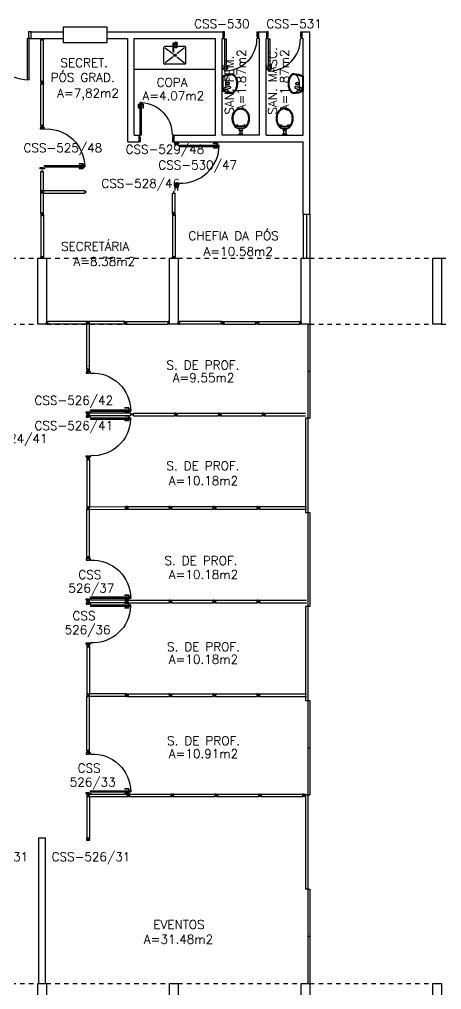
# Model space of a CAD drawing. Extents: x 0 to 244, y -71 to 76.
# Drawn here: x 56.55 to 66.17, y -26.38 to -4.3 of the extents above; entities that cross this region are included whole.
import ezdxf
from ezdxf.enums import TextEntityAlignment as Align

# ---------------------------------------------------------------- set-up
doc = ezdxf.new("R2010")
doc.units = 0
doc.header["$LTSCALE"] = 0.01
doc.header["$MEASUREMENT"] = 0
doc.linetypes.add('HIDDEN2', pattern=[0.1875, 0.125, -0.0625])
doc.layers.get('0').update_dxf_attribs({"linetype": 'CONTINUOUS'})
for name, color, linetype in [('ALV', 2, 'CONTINUOUS'), ('APSAN', 1, 'CONTINUOUS'), ('BANC', 2, 'CONTINUOUS'), ('DIV', 2, 'CONTINUOUS'), ('ESQ', 1, 'CONTINUOUS'), ('ESTR', 3, 'CONTINUOUS'), ('PROJ', 1, 'HIDDEN2'), ('TEXTO', 2, 'CONTINUOUS'), ('TEXTO-ENDEREÇO', 2, 'CONTINUOUS'), ('USO', 2, 'CONTINUOUS'), ('ÁREA', 2, 'CONTINUOUS')]:
    doc.layers.add(name, color=color, linetype=linetype)
doc.layers.get('0').freeze()
doc.styles.add('UNB-100', font='simplex.shx', dxfattribs={"height": 0.2})
doc.styles.add('UNB-100-1', font='simplex.shx', dxfattribs={"height": 0.2})

# ---------------------------------------------------------------- blocks, each defined once
blk = doc.blocks.new('PILAR-SSN')
for points in [[(0.197, -26.452), (0.197, -27.952), (-0.003, -27.952), (-0.003, -26.452)], [(0.197, -42.962), (0.197, -44.462), (-0.003, -44.462), (-0.003, -42.962)]]:
    blk.add_lwpolyline(points, close=True)
blk = doc.blocks.new('PDV2E-SSN')
at = {"layer": 'DIV'}
for p, q in [((0.034, 0.925), (0.034, 0.835)), ((0.034, 0.925), (0.074, 0.925)), ((0.044, 0.915), (0.044, 0.835)), ((0.044, 0.915), (0.074, 0.915)), ((0.076, 0.05), (0.076, 0.965)), ((0.106, 0.965), (0.076, 0.965)), ((0.106, 0.05), (0.106, 0.965)), ((0.148, 0.925), (0.108, 0.925)), ((0.138, 0.915), (0.108, 0.915)), ((0.138, 0.915), (0.138, 0.835)), ((0.148, 0.925), (0.148, 0.835)), ((0.044, 0.835), (0.034, 0.835)), ((0.138, 0.835), (0.148, 0.835)), ((0.031, 0.05), (0.031, -0.05)), ((0.051, 0.05), (0.031, 0.05)), ((0.051, 0.02), (0.051, 0.05)), ((0.051, 0.02), (0.061, 0.02)), ((0.061, -0.05), (0.061, 0.02)), ((0.076, 0.05), (0.106, 0.05)), ((0.95, 0.02), (0.94, 0.02)), ((0.94, -0.05), (0.94, 0.02)), ((0.95, 0.02), (0.95, 0.05)), ((0.95, 0.05), (0.97, 0.05)), ((0.97, 0.05), (0.97, 0.035)), ((0.97, 0.035), (0.97, -0.035)), ((0.031, -0.05), (0.061, -0.05)), ((0.97, -0.05), (0.94, -0.05)), ((0.97, -0.035), (0.97, -0.05))]:
    blk.add_line(p, q, dxfattribs=at)
at = {"layer": 'DIV', "color": 1}
blk.add_arc((0.076, 0.1), 0.865, 356.6786, 90, dxfattribs=at)
blk = doc.blocks.new('DIV-SSN')
for p, q in [((-0.005, 0), (0.005, 0)), ((0, 0.005), (0, -0.005)), ((-0.03, -0.03), (-0.03, -0.97)), ((0.03, -0.03), (-0.03, -0.03)), ((-0.03, -0.03), (-0.009, -0.03)), ((-0.009, -0.03), (-0.027, -0.03)), ((-0.006, -0.02), (0.006, -0.02)), ((-0.006, -0.02), (-0.006, -0.03)), ((-0.005, -0.022), (0.005, -0.022)), ((-0.005, -0.022), (-0.005, -0.029)), ((0.005, -0.029), (-0.005, -0.029)), ((0.005, -0.03), (-0.005, -0.03)), ((0.005, -0.022), (0.005, -0.029)), ((0.006, -0.02), (0.006, -0.03)), ((0.03, -0.03), (0.03, -0.97)), ((0.03, -0.97), (-0.03, -0.97)), ((0.007, -0.999), (-0.007, -0.999)), ((-0.006, -0.98), (-0.006, -0.97)), ((-0.006, -0.98), (0.006, -0.98)), ((0.005, -0.97), (-0.005, -0.97)), ((0, -0.991), (0, -1.006)), ((0.006, -0.98), (0.006, -0.97))]:
    blk.add_line(p, q)
blk = doc.blocks.new('MTT-SSN')
for p, q in [((-0.0051, 0), (0.0051, 0)), ((0, -0.0051), (0, 0.0051))]:
    blk.add_line(p, q)
blk.add_lwpolyline([(-0.008, 0.03), (-0.008, 0.02), (0.008, 0.02), (0.008, 0.03), (0.03, 0.03), (0.03, 0.006), (0.0205, 0.006), (0.0205, -0.006), (0.03, -0.006), (0.03, -0.03), (0.008, -0.03), (0.008, -0.02), (-0.008, -0.02), (-0.008, -0.03), (-0.03, -0.03), (-0.03, -0.006), (-0.0185, -0.006), (-0.0185, 0.006), (-0.03, 0.006), (-0.03, 0.03)], close=True)
blk = doc.blocks.new('PDV2D-SSN')
at = {"color": 2}
for p, q in [((-0.148, 0.925), (-0.108, 0.925)), ((-0.148, 0.925), (-0.148, 0.835)), ((-0.138, 0.915), (-0.108, 0.915)), ((-0.138, 0.915), (-0.138, 0.835)), ((-0.106, 0.05), (-0.106, 0.965)), ((-0.076, 0.05), (-0.076, 0.965)), ((-0.034, 0.925), (-0.074, 0.925)), ((-0.044, 0.915), (-0.074, 0.915)), ((-0.044, 0.915), (-0.044, 0.835)), ((-0.034, 0.925), (-0.034, 0.835)), ((-0.044, 0.835), (-0.034, 0.835)), ((-0.076, 0.05), (-0.106, 0.05))]:
    blk.add_line(p, q, dxfattribs=at)
for p, q in [((-0.106, 0.965), (-0.076, 0.965)), ((-0.138, 0.835), (-0.148, 0.835)), ((-0.95, 0.05), (-0.97, 0.05)), ((-0.97, 0.05), (-0.97, 0.035)), ((-0.97, 0.035), (-0.97, -0.035)), ((-0.95, 0.02), (-0.95, 0.05)), ((-0.95, 0.02), (-0.94, 0.02)), ((-0.94, -0.05), (-0.94, 0.02)), ((-0.051, 0.02), (-0.061, 0.02)), ((-0.061, -0.05), (-0.061, 0.02)), ((-0.051, 0.05), (-0.031, 0.05)), ((-0.051, 0.02), (-0.051, 0.05)), ((-0.031, 0.05), (-0.031, -0.05)), ((-0.97, -0.035), (-0.97, -0.05)), ((-0.97, -0.05), (-0.94, -0.05)), ((-0.031, -0.05), (-0.061, -0.05))]:
    blk.add_line(p, q)
at = {"color": 1}
blk.add_arc((-0.076, 0.1), 0.865, 91.988, 183.3214, dxfattribs=at)
blk = doc.blocks.new('DIVMT-SSN')
for p, q in [((-0.03, 0.008), (-0.03, 0.03)), ((-0.006, 0.03), (-0.03, 0.03)), ((-0.03, 0.008), (-0.02, 0.008)), ((-0.02, -0.008), (-0.02, 0.008)), ((-0.006, 0.02), (-0.006, 0.03)), ((0.006, 0.02), (-0.006, 0.02)), ((-0.005, 0), (0.005, 0)), ((0.005, 0), (-0.005, 0)), ((0, 0.005), (0, -0.005)), ((0, -0.005), (0, 0.005)), ((0.006, 0.03), (0.03, 0.03)), ((0.006, 0.02), (0.006, 0.03)), ((0.03, 0.008), (0.02, 0.008)), ((0.02, -0.008), (0.02, 0.008)), ((0.03, 0.008), (0.03, 0.03)), ((-0.03, -0.008), (-0.03, -0.03)), ((-0.03, -0.008), (-0.02, -0.008)), ((-0.03, -0.03), (-0.03, -0.97)), ((-0.03, -0.03), (-0.009, -0.03)), ((0.03, -0.03), (-0.03, -0.03)), ((-0.03, -0.03), (-0.006, -0.03)), ((-0.009, -0.03), (-0.027, -0.03)), ((-0.006, -0.02), (-0.006, -0.03)), ((-0.006, -0.02), (0.006, -0.02)), ((-0.006, -0.02), (-0.006, -0.03)), ((0.006, -0.02), (-0.006, -0.02)), ((0.005, -0.03), (-0.005, -0.03)), ((0.006, -0.02), (0.006, -0.03)), ((0.006, -0.02), (0.006, -0.03)), ((0.03, -0.03), (0.006, -0.03)), ((0.03, -0.008), (0.02, -0.008)), ((0.03, -0.008), (0.03, -0.03)), ((0.03, -0.03), (0.03, -0.97)), ((0.03, -0.97), (-0.03, -0.97)), ((-0.006, -0.98), (-0.006, -0.97)), ((-0.006, -0.98), (0.006, -0.98)), ((0.006, -1.001), (-0.006, -1.001)), ((0.005, -0.97), (-0.005, -0.97)), ((0, -0.994), (0, -1.007)), ((0, -1.02), (0, -1.021)), ((0.006, -0.98), (0.006, -0.97))]:
    blk.add_line(p, q)
blk = doc.blocks.new('LAVAT-P')
for p, q in [((-0.17, 0), (0.17, 0)), ((-0.157, -0.02), (0.157, -0.02)), ((0.063, -0.173), (0.094, -0.055)), ((0.069, -0.185), (0.09, -0.192)), ((0.102, -0.187), (0.151, -0.074))]:
    blk.add_line(p, q)
for points in [[(-0.225, -0.214, 0.136108), (-0.208, -0.262, 0.106861), (-0.155, -0.311, 0.073747), (-0.087, -0.339, 0.060305), (0, -0.349, 0.060305), (0.087, -0.339, 0.073747), (0.155, -0.311, 0.106861), (0.208, -0.262, 0.136108), (0.225, -0.214, 0.062982)], [(0.083, -0.096, 0.121735), (-0.082, -0.096, 0.073747), (-0.145, -0.122, 0.106861), (-0.192, -0.165, 0.153587), (-0.205, -0.208, 0.153587)], [(-0.205, -0.208, 0.153587), (-0.192, -0.251, 0.106861), (-0.145, -0.294, 0.073747), (-0.082, -0.32, 0.060305), (0, -0.329, 0.060305), (0.082, -0.32, 0.073747), (0.145, -0.294, 0.106861), (0.192, -0.251, 0.153587), (0.205, -0.208, 0.153587), (0.192, -0.165, 0.106861), (0.145, -0.122, 0.014792), (0.133, -0.115, 0.039243)]]:
    blk.add_lwpolyline(points, format="xyb")
for centre, radius in [((0, -0.135), 0.0347), ((0, -0.135), 0.0265), ((0.122, -0.065), 0.03)]:
    blk.add_circle(centre, radius)
for centre, radius, start, end in [((0.376, -0.254), 0.602, 155.0201, 176.1902), ((-0.376, -0.254), 0.602, 3.8098, 24.9799), ((0.376, -0.254), 0.582, 156.2686, 173.4578), ((0.073, -0.176), 0.01, 165.2139, 250.8603), ((0.122, -0.065), 0.0361, 302.4689, 199.2518), ((0.093, -0.183), 0.01, 250.8603, 336.5068), ((-0.376, -0.254), 0.582, 6.5422, 23.7314)]:
    blk.add_arc(centre, radius, start, end)
blk = doc.blocks.new('DIVINI-SSN')
for p, q in [((-0.02, 0), (-0.02, -0.008)), ((-0.02, 0), (0.02, 0)), ((0, 0.005), (0, -0.005)), ((0.02, 0), (0.02, -0.008)), ((-0.03, -0.008), (-0.02, -0.008)), ((-0.03, -0.008), (-0.03, -0.028)), ((-0.03, -0.028), (-0.008, -0.028)), ((-0.03, -0.03), (0.03, -0.03)), ((-0.03, -0.975), (-0.03, -0.03)), ((-0.009, -0.03), (-0.027, -0.03)), ((-0.008, -0.019), (0.008, -0.019)), ((-0.008, -0.019), (-0.008, -0.028)), ((-0.006, -0.021), (-0.006, -0.03)), ((0.006, -0.021), (-0.006, -0.021)), ((-0.006, -0.023), (-0.006, -0.027)), ((-0.004, -0.021), (0.004, -0.021)), ((0.006, -0.021), (0.006, -0.03)), ((0.006, -0.023), (0.006, -0.027)), ((0.008, -0.019), (0.008, -0.028)), ((0.03, -0.028), (0.008, -0.028)), ((0.009, -0.03), (0.027, -0.03)), ((0.03, -0.008), (0.02, -0.008)), ((0.03, -0.008), (0.03, -0.028)), ((0.03, -0.975), (0.03, -0.03)), ((-0.03, -0.975), (0.03, -0.975)), ((-0.006, -0.985), (-0.006, -0.975)), ((0.006, -0.985), (-0.006, -0.985)), ((0.006, -1.01), (-0.006, -1.01)), ((0, -1.003), (0, -1.018)), ((0.006, -0.985), (0.006, -0.975)), ((0.03, -0.975), (0.009, -0.975))]:
    blk.add_line(p, q)
blk = doc.blocks.new('MTINI-SSN')
for p, q in [((-0.03, 0.008), (-0.03, 0.028)), ((-0.03, 0.028), (-0.008, 0.028)), ((-0.03, 0.008), (-0.02, 0.008)), ((-0.02, 0), (-0.02, 0.008)), ((-0.001, 0), (-0.02, 0)), ((-0.008, 0.019), (-0.008, 0.028)), ((0.008, 0.019), (-0.008, 0.019)), ((0.005, 0), (-0.005, 0)), ((0.02, 0), (-0.001, 0)), ((0, -0.005), (0, 0.005)), ((0.008, 0.019), (0.008, 0.028)), ((0.03, 0.028), (0.008, 0.028)), ((0.03, 0.008), (0.02, 0.008)), ((0.02, 0), (0.02, 0.008)), ((0.03, 0.008), (0.03, 0.028))]:
    blk.add_line(p, q)
blk = doc.blocks.new('A$C73356FFD')
at = {"layer": 'DIV'}
for p, q in [((0.022, 0.06), (0, 0.06)), ((0, 0.06), (0, 0.036)), ((0, 0.06), (0, 0.039)), ((0, 0.039), (0, 0.057)), ((0.009, 0.036), (0, 0.036)), ((0.009, 0.036), (0, 0.036)), ((0.009, 0.024), (0, 0.024)), ((0.009, 0.024), (0, 0.024)), ((0, 0), (0, 0.024)), ((0.009, 0.024), (0.009, 0.036)), ((0.009, 0.036), (0.009, 0.024)), ((0.022, 0.06), (0.022, 0.05)), ((0.022, 0.05), (0.038, 0.05)), ((0.022, 0.01), (0.038, 0.01)), ((0.022, 0), (0.022, 0.01)), ((0.025, 0.03), (0.035, 0.03)), ((0.035, 0.03), (0.025, 0.03)), ((0.03, 0.025), (0.03, 0.035)), ((0.03, 0.035), (0.03, 0.025)), ((0.038, 0.06), (0.038, 0.05)), ((0.038, 0.06), (0.06, 0.06)), ((0.038, 0), (0.038, 0.01)), ((0.05, 0.024), (0.05, 0.036)), ((0.05, 0.036), (0.06, 0.036)), ((0.05, 0.024), (0.06, 0.024)), ((0.06, 0.036), (0.06, 0.06)), ((0.06, 0.024), (0.06, 0)), ((0.022, 0), (0, 0)), ((0.038, 0), (0.06, 0))]:
    blk.add_line(p, q, dxfattribs=at)
blk = doc.blocks.new('MDIVMT-SSN')
for p, q in [((-0.03, 0.03), (-0.03, 0.006)), ((-0.008, 0.03), (-0.03, 0.03)), ((-0.0185, 0.006), (-0.03, 0.006)), ((-0.0185, -0.006), (-0.0185, 0.006)), ((-0.008, 0.03), (-0.008, 0.02)), ((-0.008, 0.02), (0.008, 0.02)), ((-0.0051, 0), (0.0051, 0)), ((-0.0051, 0), (0.0051, 0)), ((0, -0.0051), (0, 0.0051)), ((0, -0.0051), (0, 0.0051)), ((0.008, 0.03), (0.008, 0.02)), ((0.008, 0.03), (0.03, 0.03)), ((0.0205, 0.006), (0.03, 0.006)), ((0.0205, -0.006), (0.0205, 0.006)), ((0.0205, 0.006), (0.03, 0.006)), ((0.0205, -0.006), (0.0205, 0.006)), ((0.03, 0.03), (0.03, -0.03)), ((0.03, 0.03), (0.47, 0.03)), ((0.03, 0.006), (0.03, 0.03)), ((0.03, 0.009), (0.03, 0.027)), ((0.03, 0.005), (0.03, -0.005)), ((0.47, 0.03), (0.47, -0.03)), ((0.4795, 0.006), (0.47, 0.006)), ((0.47, 0.005), (0.47, -0.005)), ((0.4795, -0.006), (0.4795, 0.006)), ((0.4949, 0), (0.5051, 0)), ((0.5051, 0), (0.4949, 0)), ((0.5, -0.0051), (0.5, 0.0051)), ((-0.0185, -0.006), (-0.03, -0.006)), ((-0.03, -0.03), (-0.03, -0.006)), ((-0.008, -0.03), (-0.03, -0.03)), ((-0.008, -0.03), (-0.008, -0.02)), ((-0.008, -0.02), (0.008, -0.02)), ((0.008, -0.03), (0.008, -0.02)), ((0.008, -0.03), (0.03, -0.03)), ((0.0205, -0.006), (0.03, -0.006)), ((0.0205, -0.006), (0.03, -0.006)), ((0.03, -0.006), (0.03, -0.03)), ((0.03, -0.03), (0.03, -0.009)), ((0.03, -0.009), (0.03, -0.027)), ((0.03, -0.03), (0.47, -0.03)), ((0.4795, -0.006), (0.47, -0.006))]:
    blk.add_line(p, q)
blk = doc.blocks.new('PD80-SSN')
for p, q in [((-0.777, 0.01), (-0.777, -0.03)), ((-0.777, 0.01), (-0.687, 0.01)), ((-0.687, 0), (-0.687, 0.01)), ((-0.075, 0), (0.075, 0)), ((-0.075, 0), (-0.075, -0.02)), ((0.075, -0.03), (0.075, 0)), ((-0.817, -0.065), (-0.817, -0.03)), ((-0.085, -0.03), (-0.817, -0.03)), ((-0.085, -0.065), (-0.817, -0.065)), ((-0.777, -0.105), (-0.777, -0.065)), ((-0.777, -0.105), (-0.687, -0.105)), ((-0.767, 0), (-0.767, -0.03)), ((-0.767, 0), (-0.687, 0)), ((-0.767, -0.095), (-0.767, -0.065)), ((-0.767, -0.095), (-0.687, -0.095)), ((-0.687, -0.095), (-0.687, -0.105)), ((-0.085, -0.03), (-0.085, -0.065)), ((-0.075, -0.02), (-0.04, -0.02)), ((-0.04, -0.03), (-0.04, -0.02)), ((-0.04, -0.03), (0.075, -0.03)), ((-0.075, -0.781), (-0.04, -0.781)), ((-0.075, -0.801), (-0.075, -0.781)), ((-0.075, -0.801), (0.075, -0.801)), ((-0.075, -0.802), (0.075, -0.802)), ((-0.04, -0.771), (0.075, -0.771)), ((-0.04, -0.771), (-0.04, -0.781)), ((0.075, -0.771), (0.075, -0.801))]:
    blk.add_line(p, q)
blk.add_arc((-0.085, -0.03), 0.731, 182.6571, 270)
blk = doc.blocks.new('VDC-P')
for p, q in [((-0.127, 0.192), (0.127, 0.192)), ((-0.109, 0.202), (0.109, 0.202)), ((-0.068, 0.152), (0.068, 0.152)), ((-0.05, 0.152), (-0.03, 0.11)), ((-0.05, 0.015), (-0.05, 0)), ((-0.05, 0), (0.05, 0)), ((0.045, 0.02), (-0.045, 0.02)), ((-0.04, 0.025), (-0.04, 0.02)), ((0.035, 0.03), (-0.035, 0.03)), ((-0.03, 0.152), (-0.03, 0.11)), ((0.03, 0.11), (-0.03, 0.11)), ((0.03, 0.1), (-0.03, 0.1)), ((-0.025, 0.1), (-0.025, 0.03)), ((0.025, 0.1), (0.025, 0.03)), ((0.03, 0.152), (0.03, 0.11)), ((0.05, 0.152), (0.03, 0.11)), ((0.04, 0.025), (0.04, 0.02)), ((0.05, 0.015), (0.05, 0))]:
    blk.add_line(p, q)
for points in [[(0.16, 0.244, 0.050424), (0.18, 0.288, 0.082137), (0.195, 0.381, 0.082137), (0.18, 0.474, 0.090148), (0.138, 0.549, 0.104406), (0.073, 0.601, 0.117345), (0, 0.619, 0.117345), (-0.073, 0.601, 0.104406), (-0.138, 0.549, 0.090148), (-0.18, 0.474, 0.082137), (-0.195, 0.381, 0.082137)], [(0.142, 0.254, 0.050424), (0.161, 0.295, 0.082137), (0.175, 0.381, 0.082137), (0.161, 0.468, 0.090148), (0.122, 0.536, 0.104406), (0.064, 0.583, 0.117345), (0, 0.599, 0.117345), (-0.064, 0.583, 0.104406), (-0.122, 0.536, 0.090148), (-0.161, 0.468, 0.082137), (-0.175, 0.381, 0.082137)], [(-0.195, 0.381, 0.082137), (-0.18, 0.288, 0.050424), (-0.16, 0.244, 0.104406)], [(-0.175, 0.381, 0.082137), (-0.161, 0.295, 0.050424), (-0.142, 0.254, 0.050424)]]:
    blk.add_lwpolyline(points, format="xyb")
for centre in [(-0.083, 0.226), (0.083, 0.226)]:
    blk.add_circle(centre, 0.0101)
for centre, radius, start, end in [((0.08, 0.36), 0.266, 205.6863, 226.7558), ((0.08, 0.36), 0.246, 205.6863, 219.7706), ((-0.08, 0.36), 0.266, 313.2442, 334.3137), ((-0.08, 0.36), 0.246, 320.2294, 334.3137), ((-0.068, 0.202), 0.05, 226.7558, 270), ((-0.045, 0.015), 0.005, 90, 180), ((-0.035, 0.025), 0.005, 90, 180), ((-0.03, 0.105), 0.005, 90, 270), ((0.03, 0.105), 0.005, 270, 90), ((0.035, 0.025), 0.005, 0, 90), ((0.045, 0.015), 0.005, 360, 90), ((0.068, 0.202), 0.05, 270, 313.2442)]:
    blk.add_arc(centre, radius, start, end)
blk = doc.blocks.new('PTDP-SSN')
at = {"color": 2}
for p, q in [((0.055, 1.015), (0.09, 1.015)), ((0.055, 0.075), (0.055, 1.015)), ((0.09, 0.075), (0.09, 1.015)), ((1.91, 0.075), (1.91, 1.015)), ((1.945, 1.015), (1.91, 1.015)), ((1.945, 0.075), (1.945, 1.015)), ((0.05, 0.075), (0, 0.075)), ((0, 0.075), (0, -0.075)), ((0.05, 0.04), (0.05, 0.075)), ((0.06, 0.04), (0.05, 0.04)), ((0.055, 0.075), (0.09, 0.075)), ((0.06, -0.075), (0.06, 0.04)), ((1.945, 0.075), (1.91, 0.075)), ((1.94, -0.075), (1.94, 0.04)), ((1.94, 0.04), (1.95, 0.04)), ((1.95, 0.04), (1.95, 0.075)), ((1.95, 0.075), (2, 0.075)), ((2, 0.075), (2, -0.075)), ((0, -0.075), (0.06, -0.075)), ((2, -0.075), (1.94, -0.075))]:
    blk.add_line(p, q, dxfattribs=at)
at = {"color": 1}
for centre, start, end in [((0.055, 0.075), 0, 90), ((1.945, 0.075), 90, 180)]:
    blk.add_arc(centre, 0.94, start, end, dxfattribs=at)
blk = doc.blocks.new('PE80-SSN')
at = {"color": 2}
for p, q in [((0.075, 0), (-0.075, 0)), ((-0.075, -0.03), (-0.075, 0)), ((0.075, 0), (0.075, -0.02)), ((0.04, -0.03), (-0.075, -0.03)), ((0.075, -0.02), (0.04, -0.02)), ((0.04, -0.03), (0.04, -0.02)), ((0.085, -0.03), (0.817, -0.03)), ((0.085, -0.03), (0.085, -0.065)), ((0.085, -0.065), (0.817, -0.065)), ((0.817, -0.065), (0.817, -0.03))]:
    blk.add_line(p, q, dxfattribs=at)
at = {"color": 1}
for p, q in [((0.777, 0.01), (0.687, 0.01)), ((0.687, 0), (0.687, 0.01)), ((0.777, 0.01), (0.777, -0.03)), ((0.767, 0), (0.687, 0)), ((0.767, -0.095), (0.687, -0.095)), ((0.687, -0.095), (0.687, -0.105)), ((0.777, -0.105), (0.687, -0.105)), ((0.767, 0), (0.767, -0.03)), ((0.767, -0.095), (0.767, -0.065)), ((0.777, -0.105), (0.777, -0.065))]:
    blk.add_line(p, q, dxfattribs=at)
for p, q in [((0.04, -0.771), (-0.075, -0.771)), ((-0.075, -0.771), (-0.075, -0.801)), ((0.075, -0.801), (-0.075, -0.801)), ((0.075, -0.802), (-0.075, -0.802)), ((0.04, -0.771), (0.04, -0.781)), ((0.075, -0.781), (0.04, -0.781)), ((0.075, -0.801), (0.075, -0.781))]:
    blk.add_line(p, q)
blk.add_arc((0.085, -0.03), 0.731, 270, 357.3429, dxfattribs=at)
blk = doc.blocks.new('INOXA1-P')
for p, q in [((0.12, 0.23), (0.12, 0.047)), ((0.22, 0.25), (0.14, 0.25)), ((0.5, 0.25), (0.22, 0.25)), ((0.52, 0.23), (0.52, -0.23)), ((0.043, 0.008), (0.043, -0.022)), ((0.062, 0.04), (0.071, 0.04)), ((0.131, 0.048), (0.076, 0.043)), ((0.131, -0.002), (0.076, 0.003)), ((0.15, 0.22), (0.287, 0.043)), ((0.353, 0.043), (0.49, 0.22)), ((0.22, -0.027), (0.054, -0.027)), ((0.22, -0.037), (0.054, -0.037)), ((0.063, -0.003), (0.063, -0.021)), ((0.12, -0.001), (0.12, -0.027)), ((0.12, -0.037), (0.12, -0.23)), ((0.15, -0.22), (0.287, -0.043)), ((0.231, -0.027), (0.22, -0.027)), ((0.231, -0.037), (0.22, -0.037)), ((0.353, -0.043), (0.49, -0.22)), ((0.22, -0.25), (0.14, -0.25)), ((0.5, -0.25), (0.22, -0.25))]:
    blk.add_line(p, q)
blk.add_lwpolyline([(0.076, 0.003), (0.072, 0.004), (0.069, 0.009), (0.067, 0.015), (0.066, 0.023), (0.067, 0.031), (0.069, 0.037), (0.072, 0.042), (0.076, 0.043)])
blk.add_lwpolyline([(0.131, 0.048), (0.137, 0.046), (0.143, 0.041), (0.147, 0.033), (0.148, 0.023), (0.147, 0.013), (0.143, 0.006), (0.137, 0), (0.131, -0.002), (0.125, 0), (0.119, 0.006), (0.115, 0.013), (0.114, 0.023), (0.115, 0.033), (0.119, 0.041), (0.125, 0.046)], close=True)
for radius in [0.0266, 0.0163]:
    blk.add_circle((0.32, 0), radius)
for centre, radius, start, end in [((0.14, 0.23), 0.02, 90, 180), ((0.5, 0.23), 0.02, 360, 90), ((0.054, 0.023), 0.0349, 36.1705, 252.2568), ((0.054, 0.023), 0.0189, 62.7367, 235.7375), ((0.073, -0.003), 0.01, 102.8285, 180), ((0.054, 0.023), 0.0349, 285.5373, 323.9987), ((0.054, -0.032), 0.0145, 20.161, 339.839), ((0.054, -0.032), 0.005, 90.0037, 269.9963), ((0.231, -0.032), 0.00738, 222.6559, 137.3441), ((0.231, -0.032), 0.005, 269.9935, 90.0065), ((0.14, -0.23), 0.02, 180, 270), ((0.5, -0.23), 0.02, 270, 360)]:
    blk.add_arc(centre, radius, start, end)

msp = doc.modelspace()

# ---------------------------------------------------------------- linework, layer by layer
at = {"layer": 'ALV'}
for p, q in [((56.822, -4.582), (57.551, -4.582)), ((58.551, -4.582), (61.196, -4.582)), ((61.197, -4.582), (61.197, -4.732)), ((61.998, -4.582), (62.194, -4.582)), ((61.999, -4.582), (61.999, -4.732)), ((62.194, -4.732), (62.194, -4.582)), ((62.996, -4.732), (62.996, -4.582)), ((62.996, -4.582), (63.172, -4.582)), ((63.172, -8.732), (63.172, -4.582)), ((56.822, -4.732), (57.551, -4.732)), ((58.551, -4.732), (59.022, -4.732)), ((59.022, -7.082), (59.022, -4.732)), ((59.172, -6.932), (59.172, -4.732)), ((59.172, -4.732), (61.022, -4.732)), ((61.022, -6.932), (61.022, -4.732)), ((61.172, -6.932), (61.172, -4.732)), ((61.197, -4.732), (61.172, -4.732)), ((62.022, -4.732), (61.999, -4.732)), ((62.022, -6.932), (62.022, -4.732)), ((62.172, -6.932), (62.172, -4.732)), ((62.172, -4.732), (62.194, -4.732)), ((62.996, -4.732), (63.022, -4.732)), ((63.022, -6.932), (63.022, -4.732)), ((59.172, -6.932), (59.272, -6.932)), ((60.074, -6.932), (61.022, -6.932)), ((60.074, -6.932), (60.074, -7.082)), ((62.022, -6.932), (61.172, -6.932)), ((62.172, -6.932), (63.022, -6.932)), ((59.022, -7.082), (59.272, -7.082)), ((60.074, -7.082), (63.022, -7.082)), ((63.022, -8.732), (63.022, -7.082)), ((63.022, -8.732), (63.172, -8.732)), ((56.997, -22.924), (57.147, -22.924)), ((56.997, -26.242), (56.997, -22.924)), ((57.147, -26.242), (57.147, -22.924))]:
    msp.add_line(p, q, dxfattribs=at)
msp.add_lwpolyline([(57.551, -4.823), (58.551, -4.823), (58.551, -4.473), (57.551, -4.473)], close=True, dxfattribs=at)
at = {"layer": 'BANC'}
msp.add_line((59.172, -5.432), (61.022, -5.432), dxfattribs=at)
at = {"layer": 'DIV'}
for p, q in [((60.133, -7.064), (60.133, -7.063)), ((60.103, -7.114), (60.163, -7.114)), ((60.127, -7.083), (60.139, -7.083)), ((60.139, -7.104), (60.127, -7.104)), ((60.127, -7.104), (60.127, -7.114)), ((60.128, -7.114), (60.138, -7.114)), ((60.133, -7.09), (60.133, -7.076)), ((60.139, -7.104), (60.139, -7.114)), ((60.103, -8.192), (60.103, -8.112)), ((60.163, -8.192), (60.163, -8.112)), ((57.167, -11.202), (57.177, -11.202)), ((57.172, -11.182), (57.18, -11.182)), ((57.172, -11.202), (57.172, -11.182)), ((57.172, -11.208), (57.172, -11.197)), ((57.172, -11.222), (57.172, -11.202)), ((57.172, -11.222), (57.18, -11.222)), ((57.18, -11.172), (57.18, -11.182)), ((57.18, -11.172), (57.2, -11.172)), ((57.18, -11.232), (57.18, -11.222)), ((57.18, -11.232), (57.2, -11.232)), ((57.191, -11.21), (57.191, -11.194)), ((57.191, -11.194), (57.2, -11.194)), ((57.191, -11.21), (57.2, -11.21)), ((57.2, -11.232), (57.2, -11.172)), ((57.2, -11.172), (57.2, -11.194)), ((58.095, -11.172), (57.2, -11.172)), ((58.095, -11.232), (57.2, -11.232)), ((58.071, -11.199), (58.073, -11.199)), ((58.094, -12.256), (58.094, -11.233)), ((58.095, -11.172), (58.095, -11.193)), ((58.095, -11.232), (58.095, -11.172)), ((58.095, -11.193), (58.095, -11.175)), ((58.104, -11.196), (58.095, -11.196)), ((58.104, -11.208), (58.095, -11.208)), ((58.095, -11.211), (58.095, -11.229)), ((58.104, -11.196), (58.104, -11.208)), ((58.104, -11.202), (58.107, -11.202)), ((58.123, -11.202), (58.137, -11.202)), ((58.13, -11.196), (58.13, -11.208)), ((58.154, -12.256), (58.154, -11.232)), ((58.937, -11.172), (58.155, -11.172)), ((58.937, -11.232), (58.155, -11.232)), ((58.937, -11.172), (58.937, -11.196)), ((58.959, -11.172), (58.937, -11.172)), ((58.937, -11.172), (58.937, -11.232)), ((58.947, -11.196), (58.937, -11.196)), ((58.947, -11.196), (58.937, -11.196)), ((58.937, -11.197), (58.937, -11.207)), ((58.947, -11.208), (58.937, -11.208)), ((58.937, -11.232), (58.937, -11.208)), ((58.947, -11.208), (58.937, -11.208)), ((58.937, -11.211), (58.937, -11.229)), ((58.937, -11.232), (58.937, -11.211)), ((58.959, -11.232), (58.937, -11.232)), ((58.947, -11.196), (58.947, -11.208)), ((58.947, -11.208), (58.947, -11.196)), ((58.959, -11.172), (58.959, -11.182)), ((58.959, -11.182), (58.975, -11.182)), ((58.959, -11.232), (58.959, -11.222)), ((58.959, -11.222), (58.975, -11.222)), ((58.975, -11.172), (58.975, -11.182)), ((58.975, -11.172), (58.997, -11.172)), ((58.975, -11.232), (58.975, -11.222)), ((58.975, -11.232), (58.997, -11.232)), ((58.988, -11.196), (58.988, -11.208)), ((58.988, -11.196), (58.997, -11.196)), ((58.988, -11.208), (58.997, -11.208)), ((58.997, -11.196), (58.997, -11.172)), ((58.997, -11.208), (58.997, -11.232)), ((61.152, -11.196), (61.152, -11.172)), ((61.174, -11.172), (61.152, -11.172)), ((61.162, -11.196), (61.152, -11.196)), ((61.152, -11.208), (61.152, -11.232)), ((61.162, -11.208), (61.152, -11.208)), ((61.174, -11.232), (61.152, -11.232)), ((61.162, -11.196), (61.162, -11.208)), ((61.174, -11.172), (61.174, -11.182)), ((61.19, -11.182), (61.174, -11.182)), ((61.174, -11.232), (61.174, -11.222)), ((61.19, -11.222), (61.174, -11.222)), ((61.177, -11.202), (61.187, -11.202)), ((61.187, -11.202), (61.177, -11.202)), ((61.182, -11.208), (61.182, -11.197)), ((61.182, -11.197), (61.182, -11.208)), ((61.19, -11.172), (61.212, -11.172)), ((61.19, -11.172), (61.19, -11.182)), ((61.19, -11.232), (61.19, -11.222)), ((61.19, -11.232), (61.212, -11.232)), ((61.203, -11.196), (61.212, -11.196)), ((61.203, -11.208), (61.203, -11.196)), ((61.203, -11.196), (61.212, -11.196)), ((61.203, -11.196), (61.203, -11.208)), ((61.203, -11.208), (61.212, -11.208)), ((61.203, -11.208), (61.212, -11.208)), ((61.212, -11.172), (61.933, -11.172)), ((61.212, -11.172), (61.212, -11.232)), ((61.212, -11.172), (61.212, -11.196)), ((61.212, -11.197), (61.212, -11.207)), ((61.212, -11.232), (61.212, -11.208)), ((61.212, -11.232), (61.212, -11.211)), ((61.212, -11.211), (61.212, -11.229)), ((61.212, -11.232), (61.933, -11.232)), ((61.933, -11.172), (61.933, -11.232)), ((61.942, -11.196), (61.933, -11.196)), ((61.933, -11.197), (61.933, -11.207)), ((61.942, -11.208), (61.933, -11.208)), ((61.942, -11.208), (61.942, -11.196)), ((61.956, -11.202), (61.97, -11.202)), ((61.963, -11.196), (61.963, -11.209)), ((61.982, -11.202), (61.983, -11.202)), ((58.094, -12.256), (58.154, -12.256)), ((58.118, -12.266), (58.118, -12.256)), ((58.13, -12.266), (58.118, -12.266)), ((58.118, -12.286), (58.13, -12.286)), ((58.119, -12.256), (58.129, -12.256)), ((58.119, -12.265), (58.119, -12.257)), ((58.119, -12.257), (58.129, -12.257)), ((58.129, -12.265), (58.119, -12.265)), ((58.129, -12.286), (58.119, -12.286)), ((58.12, -12.183), (58.12, -12.186)), ((58.124, -12.261), (58.124, -12.264)), ((58.124, -12.292), (58.124, -12.281)), ((58.129, -12.265), (58.129, -12.257)), ((58.13, -12.266), (58.13, -12.256)), ((58.133, -12.256), (58.151, -12.256)), ((58.154, -12.256), (58.133, -12.256)), ((62.115, -13.257), (62.093, -13.257)), ((62.093, -13.281), (62.093, -13.257)), ((62.102, -13.281), (62.093, -13.281)), ((62.093, -13.293), (62.093, -13.317)), ((62.102, -13.293), (62.093, -13.293)), ((62.115, -13.317), (62.093, -13.317)), ((62.102, -13.293), (62.102, -13.281)), ((62.115, -13.257), (62.115, -13.267)), ((62.131, -13.267), (62.115, -13.267)), ((62.115, -13.317), (62.115, -13.307)), ((62.131, -13.307), (62.115, -13.307)), ((62.118, -13.287), (62.128, -13.287)), ((62.128, -13.287), (62.118, -13.287)), ((62.123, -13.282), (62.123, -13.293)), ((62.123, -13.293), (62.123, -13.282)), ((62.131, -13.257), (62.153, -13.257)), ((62.131, -13.257), (62.131, -13.267)), ((62.131, -13.317), (62.131, -13.307)), ((62.131, -13.317), (62.153, -13.317)), ((62.143, -13.281), (62.153, -13.281)), ((62.143, -13.281), (62.143, -13.293)), ((62.143, -13.281), (62.153, -13.281)), ((62.143, -13.293), (62.143, -13.281)), ((62.143, -13.293), (62.153, -13.293)), ((62.143, -13.293), (62.153, -13.293)), ((62.153, -13.257), (63.072, -13.257)), ((62.153, -13.257), (62.153, -13.278)), ((62.153, -13.317), (62.153, -13.257)), ((62.153, -13.257), (62.153, -13.281)), ((62.153, -13.278), (62.153, -13.26)), ((62.153, -13.292), (62.153, -13.282)), ((62.153, -13.317), (62.153, -13.293)), ((62.153, -13.317), (63.072, -13.317)), ((58.094, -14.317), (58.154, -14.317)), ((58.094, -14.317), (58.094, -15.388)), ((58.13, -14.308), (58.118, -14.308)), ((58.118, -14.308), (58.118, -14.317)), ((58.129, -14.287), (58.119, -14.287)), ((58.129, -14.309), (58.119, -14.309)), ((58.119, -14.309), (58.119, -14.316)), ((58.119, -14.316), (58.129, -14.316)), ((58.119, -14.317), (58.129, -14.317)), ((58.124, -14.282), (58.124, -14.292)), ((58.129, -14.309), (58.129, -14.316)), ((58.13, -14.308), (58.13, -14.317)), ((58.133, -14.317), (58.151, -14.317)), ((58.154, -14.317), (58.133, -14.317)), ((58.154, -14.317), (58.154, -15.388)), ((58.094, -16.518), (58.094, -15.448)), ((58.119, -15.418), (58.129, -15.418)), ((58.124, -15.413), (58.124, -15.423)), ((58.145, -15.412), (58.145, -15.424)), ((58.145, -15.412), (58.154, -15.412)), ((58.145, -15.424), (58.154, -15.424)), ((58.146, -15.413), (58.146, -15.423)), ((58.146, -15.413), (58.153, -15.413)), ((58.146, -15.423), (58.153, -15.423)), ((58.153, -15.423), (58.153, -15.413)), ((58.154, -15.388), (58.97, -15.387)), ((58.154, -15.448), (58.154, -15.388)), ((58.154, -15.388), (58.154, -15.409)), ((58.154, -15.409), (58.154, -15.391)), ((58.154, -15.423), (58.154, -15.413)), ((58.154, -15.448), (58.97, -15.447)), ((58.154, -16.518), (58.154, -15.448)), ((58.97, -15.447), (58.97, -15.387)), ((58.98, -15.411), (58.97, -15.411)), ((58.97, -15.422), (58.97, -15.412)), ((58.98, -15.423), (58.97, -15.423)), ((58.98, -15.411), (58.98, -15.423)), ((58.991, -15.417), (59.006, -15.417)), ((59, -15.425), (59, -15.411)), ((61.991, -15.387), (61.969, -15.387)), ((61.969, -15.411), (61.969, -15.387)), ((61.978, -15.411), (61.969, -15.411)), ((61.969, -15.423), (61.969, -15.447)), ((61.978, -15.423), (61.969, -15.423)), ((61.991, -15.447), (61.969, -15.447)), ((61.978, -15.423), (61.978, -15.411)), ((61.991, -15.387), (61.991, -15.397)), ((62.007, -15.397), (61.991, -15.397)), ((61.991, -15.447), (61.991, -15.437)), ((62.007, -15.437), (61.991, -15.437)), ((61.994, -15.417), (62.004, -15.417)), ((62.004, -15.417), (61.994, -15.417)), ((61.999, -15.412), (61.999, -15.423)), ((61.999, -15.423), (61.999, -15.412)), ((62.007, -15.387), (62.029, -15.387)), ((62.007, -15.387), (62.007, -15.397)), ((62.007, -15.447), (62.007, -15.437)), ((62.007, -15.447), (62.029, -15.447)), ((62.019, -15.411), (62.029, -15.411)), ((62.019, -15.411), (62.019, -15.423)), ((62.019, -15.411), (62.029, -15.411)), ((62.019, -15.423), (62.019, -15.411)), ((62.019, -15.423), (62.029, -15.423)), ((62.019, -15.423), (62.029, -15.423)), ((62.029, -15.387), (63.091, -15.387)), ((62.029, -15.387), (62.029, -15.408)), ((62.029, -15.447), (62.029, -15.387)), ((62.029, -15.387), (62.029, -15.411)), ((62.029, -15.408), (62.029, -15.39)), ((62.029, -15.422), (62.029, -15.412)), ((62.029, -15.447), (62.029, -15.423)), ((62.029, -15.447), (63.091, -15.447)), ((58.094, -16.518), (58.154, -16.518)), ((58.118, -16.528), (58.118, -16.518)), ((58.13, -16.528), (58.118, -16.528)), ((58.119, -16.518), (58.129, -16.518)), ((58.119, -16.519), (58.129, -16.519)), ((58.119, -16.527), (58.119, -16.519)), ((58.129, -16.527), (58.119, -16.527)), ((58.129, -16.548), (58.119, -16.548)), ((58.124, -16.553), (58.124, -16.543)), ((58.129, -16.527), (58.129, -16.519)), ((58.13, -16.528), (58.13, -16.518)), ((58.154, -16.518), (58.133, -16.518)), ((58.133, -16.518), (58.151, -16.518)), ((58.97, -17.517), (58.154, -17.518)), ((58.154, -17.578), (58.154, -17.518)), ((58.97, -17.577), (58.154, -17.578)), ((58.97, -17.517), (58.97, -17.538)), ((58.97, -17.577), (58.97, -17.517)), ((58.992, -17.517), (58.97, -17.517)), ((58.97, -17.517), (58.97, -17.541)), ((58.97, -17.538), (58.97, -17.52)), ((58.98, -17.541), (58.97, -17.541)), ((58.98, -17.541), (58.97, -17.541)), ((58.97, -17.552), (58.97, -17.542)), ((58.98, -17.553), (58.97, -17.553)), ((58.97, -17.577), (58.97, -17.553)), ((58.98, -17.553), (58.97, -17.553)), ((58.992, -17.577), (58.97, -17.577)), ((58.98, -17.541), (58.98, -17.553)), ((58.98, -17.553), (58.98, -17.541)), ((58.992, -17.517), (58.992, -17.527)), ((58.992, -17.527), (59.008, -17.527)), ((58.992, -17.577), (58.992, -17.567)), ((58.992, -17.567), (59.008, -17.567)), ((59.008, -17.517), (59.03, -17.517)), ((59.008, -17.517), (59.008, -17.527)), ((59.008, -17.577), (59.008, -17.567)), ((59.008, -17.577), (59.03, -17.577)), ((61.969, -17.541), (61.969, -17.517)), ((61.991, -17.517), (61.969, -17.517)), ((61.978, -17.541), (61.969, -17.541)), ((61.978, -17.553), (61.969, -17.553)), ((61.969, -17.553), (61.969, -17.577)), ((61.991, -17.577), (61.969, -17.577)), ((61.978, -17.553), (61.978, -17.541)), ((61.991, -17.517), (61.991, -17.527)), ((62.007, -17.527), (61.991, -17.527)), ((62.007, -17.567), (61.991, -17.567)), ((61.991, -17.577), (61.991, -17.567)), ((62.004, -17.547), (61.994, -17.547)), ((61.994, -17.547), (62.004, -17.547)), ((61.999, -17.553), (61.999, -17.542)), ((61.999, -17.542), (61.999, -17.553)), ((62.007, -17.517), (62.007, -17.527)), ((62.007, -17.517), (62.029, -17.517)), ((62.007, -17.577), (62.007, -17.567)), ((62.007, -17.577), (62.029, -17.577)), ((62.019, -17.553), (62.019, -17.541)), ((62.019, -17.541), (62.029, -17.541)), ((62.019, -17.541), (62.019, -17.553)), ((62.019, -17.541), (62.029, -17.541)), ((62.019, -17.553), (62.029, -17.553)), ((62.019, -17.553), (62.029, -17.553)), ((62.029, -17.517), (63.091, -17.517)), ((62.029, -17.517), (62.029, -17.541)), ((62.029, -17.577), (62.029, -17.517)), ((62.029, -17.517), (62.029, -17.538)), ((62.029, -17.538), (62.029, -17.52)), ((62.029, -17.552), (62.029, -17.542)), ((62.029, -17.577), (62.029, -17.553)), ((62.029, -17.577), (63.091, -17.577)), ((58.118, -18.517), (58.094, -18.517)), ((58.094, -18.539), (58.094, -18.517)), ((58.094, -18.539), (58.104, -18.539)), ((58.104, -18.555), (58.104, -18.539)), ((58.118, -18.527), (58.118, -18.517)), ((58.118, -18.527), (58.13, -18.527)), ((58.129, -18.547), (58.119, -18.547)), ((58.119, -18.547), (58.129, -18.547)), ((58.124, -18.542), (58.124, -18.552)), ((58.124, -18.552), (58.124, -18.542)), ((58.13, -18.517), (58.154, -18.517)), ((58.13, -18.527), (58.13, -18.517)), ((58.154, -18.539), (58.144, -18.539)), ((58.144, -18.555), (58.144, -18.539)), ((58.154, -18.539), (58.154, -18.517)), ((58.094, -18.555), (58.094, -18.577)), ((58.094, -18.555), (58.104, -18.555)), ((58.094, -18.577), (58.154, -18.577)), ((58.094, -18.577), (58.118, -18.577)), ((58.094, -18.577), (58.094, -19.649)), ((58.118, -18.568), (58.118, -18.577)), ((58.13, -18.568), (58.118, -18.568)), ((58.118, -18.568), (58.118, -18.577)), ((58.118, -18.568), (58.13, -18.568)), ((58.119, -18.577), (58.129, -18.577)), ((58.13, -18.568), (58.13, -18.577)), ((58.13, -18.568), (58.13, -18.577)), ((58.154, -18.577), (58.13, -18.577)), ((58.154, -18.577), (58.133, -18.577)), ((58.133, -18.577), (58.151, -18.577)), ((58.154, -18.555), (58.144, -18.555)), ((58.154, -18.555), (58.154, -18.577)), ((58.154, -18.577), (58.154, -19.649)), ((58.154, -19.709), (58.154, -19.649)), ((58.97, -19.649), (58.154, -19.649)), ((58.97, -19.649), (58.97, -19.67)), ((58.97, -19.709), (58.97, -19.649)), ((58.992, -19.649), (58.97, -19.649)), ((58.97, -19.649), (58.97, -19.673)), ((58.992, -19.649), (58.992, -19.659)), ((59.008, -19.649), (59.03, -19.649)), ((59.008, -19.649), (59.008, -19.659)), ((59.03, -19.673), (59.03, -19.649)), ((61.991, -19.649), (61.969, -19.649)), ((61.969, -19.673), (61.969, -19.649)), ((61.991, -19.649), (61.991, -19.659)), ((62.007, -19.649), (62.029, -19.649)), ((62.007, -19.649), (62.007, -19.659)), ((62.029, -19.649), (63.091, -19.649)), ((62.029, -19.649), (62.029, -19.67)), ((62.029, -19.709), (62.029, -19.649)), ((62.029, -19.649), (62.029, -19.673)), ((58.094, -20.928), (58.094, -19.709)), ((58.154, -20.928), (58.154, -19.709)), ((58.97, -19.709), (58.154, -19.709)), ((58.97, -19.67), (58.97, -19.652)), ((58.98, -19.673), (58.97, -19.673)), ((58.98, -19.673), (58.97, -19.673)), ((58.97, -19.684), (58.97, -19.674)), ((58.98, -19.685), (58.97, -19.685)), ((58.97, -19.709), (58.97, -19.685)), ((58.98, -19.685), (58.97, -19.685)), ((58.992, -19.709), (58.97, -19.709)), ((58.98, -19.673), (58.98, -19.685)), ((58.98, -19.685), (58.98, -19.673)), ((58.992, -19.659), (59.008, -19.659)), ((58.992, -19.709), (58.992, -19.699)), ((58.992, -19.699), (59.008, -19.699)), ((59.005, -19.679), (58.995, -19.679)), ((58.995, -19.679), (59.005, -19.679)), ((59, -19.674), (59, -19.684)), ((59, -19.684), (59, -19.674)), ((59.008, -19.709), (59.008, -19.699)), ((59.008, -19.709), (59.03, -19.709)), ((59.021, -19.673), (59.03, -19.673)), ((59.021, -19.685), (59.021, -19.673)), ((59.021, -19.685), (59.03, -19.685)), ((59.03, -19.685), (59.03, -19.709)), ((61.978, -19.673), (61.969, -19.673)), ((61.969, -19.685), (61.969, -19.709)), ((61.978, -19.685), (61.969, -19.685)), ((61.991, -19.709), (61.969, -19.709)), ((61.978, -19.685), (61.978, -19.673)), ((62.007, -19.659), (61.991, -19.659)), ((61.991, -19.709), (61.991, -19.699)), ((62.007, -19.699), (61.991, -19.699)), ((61.994, -19.679), (62.004, -19.679)), ((62.004, -19.679), (61.994, -19.679)), ((61.999, -19.674), (61.999, -19.684)), ((61.999, -19.684), (61.999, -19.674)), ((62.007, -19.709), (62.007, -19.699)), ((62.007, -19.709), (62.029, -19.709)), ((62.019, -19.673), (62.029, -19.673)), ((62.019, -19.673), (62.019, -19.685)), ((62.019, -19.673), (62.029, -19.673)), ((62.019, -19.685), (62.019, -19.673)), ((62.019, -19.685), (62.029, -19.685)), ((62.019, -19.685), (62.029, -19.685)), ((62.029, -19.67), (62.029, -19.652)), ((62.029, -19.684), (62.029, -19.674)), ((62.029, -19.709), (62.029, -19.685)), ((62.029, -19.709), (63.091, -19.709)), ((58.094, -20.928), (58.154, -20.928)), ((58.094, -20.95), (58.094, -20.928)), ((58.094, -20.928), (58.118, -20.928)), ((58.094, -20.95), (58.104, -20.95)), ((58.094, -20.966), (58.094, -20.988)), ((58.094, -20.966), (58.104, -20.966)), ((58.104, -20.95), (58.104, -20.966)), ((58.118, -20.937), (58.118, -20.928)), ((58.118, -20.937), (58.118, -20.928)), ((58.13, -20.937), (58.118, -20.937)), ((58.118, -20.937), (58.13, -20.937)), ((58.119, -20.928), (58.129, -20.928)), ((58.129, -20.958), (58.119, -20.958)), ((58.119, -20.958), (58.129, -20.958)), ((58.124, -20.963), (58.124, -20.953)), ((58.124, -20.953), (58.124, -20.963)), ((58.13, -20.937), (58.13, -20.928)), ((58.154, -20.928), (58.13, -20.928)), ((58.13, -20.937), (58.13, -20.928)), ((58.154, -20.928), (58.133, -20.928)), ((58.133, -20.928), (58.151, -20.928)), ((58.144, -20.95), (58.144, -20.966)), ((58.154, -20.95), (58.144, -20.95)), ((58.154, -20.966), (58.144, -20.966)), ((58.154, -20.95), (58.154, -20.928)), ((58.154, -20.966), (58.154, -20.988)), ((58.118, -20.988), (58.094, -20.988)), ((58.118, -20.978), (58.118, -20.988)), ((58.118, -20.978), (58.13, -20.978)), ((58.13, -20.978), (58.13, -20.988)), ((58.13, -20.988), (58.154, -20.988)), ((58.119, -21.957), (58.129, -21.957)), ((58.124, -21.952), (58.124, -21.963)), ((58.154, -21.987), (58.154, -21.927)), ((58.154, -21.927), (58.154, -21.948)), ((58.154, -21.927), (59.014, -21.927)), ((58.154, -21.948), (58.154, -21.93)), ((58.154, -21.987), (59.014, -21.987)), ((59.014, -21.987), (59.014, -21.927)), ((59.023, -21.951), (59.014, -21.951)), ((59.014, -21.962), (59.014, -21.952)), ((59.023, -21.963), (59.014, -21.963)), ((59.023, -21.951), (59.023, -21.963)), ((59.035, -21.957), (59.05, -21.957)), ((59.043, -21.965), (59.043, -21.951)), ((63.012, -21.951), (63.012, -21.927)), ((63.034, -21.927), (63.012, -21.927)), ((63.022, -21.951), (63.012, -21.951)), ((63.022, -21.963), (63.012, -21.963)), ((63.012, -21.963), (63.012, -21.987)), ((63.034, -21.987), (63.012, -21.987)), ((63.022, -21.963), (63.022, -21.951)), ((63.034, -21.927), (63.034, -21.937)), ((63.05, -21.937), (63.034, -21.937)), ((63.05, -21.977), (63.034, -21.977)), ((63.034, -21.987), (63.034, -21.977)), ((63.047, -21.957), (63.037, -21.957)), ((63.037, -21.957), (63.047, -21.957)), ((63.042, -21.963), (63.042, -21.952)), ((63.042, -21.952), (63.042, -21.963)), ((63.05, -21.927), (63.05, -21.937)), ((63.05, -21.927), (63.072, -21.927)), ((63.05, -21.987), (63.05, -21.977)), ((63.05, -21.987), (63.072, -21.987)), ((63.063, -21.963), (63.063, -21.951)), ((63.063, -21.951), (63.072, -21.951)), ((63.063, -21.951), (63.063, -21.963)), ((63.063, -21.951), (63.072, -21.951)), ((63.063, -21.963), (63.072, -21.963)), ((63.063, -21.963), (63.072, -21.963)), ((63.072, -21.927), (63.072, -21.951)), ((63.072, -21.987), (63.072, -21.927)), ((63.072, -21.927), (63.072, -21.948)), ((63.072, -21.948), (63.072, -21.93)), ((63.072, -21.962), (63.072, -21.952)), ((63.072, -21.987), (63.072, -21.963)), ((58.132, -22.957), (58.118, -22.957)), ((58.124, -22.964), (58.124, -22.95)), ((58.144, -22.951), (58.154, -22.951)), ((58.144, -22.951), (58.144, -22.963)), ((58.144, -22.963), (58.154, -22.963)), ((58.154, -22.987), (58.154, -22.927)), ((58.154, -22.962), (58.154, -22.952))]:
    msp.add_line(p, q, dxfattribs=at)
at = {"layer": 'ESQ'}
for p, q in [((63.022, -8.732), (63.022, -9.732)), ((63.097, -8.732), (63.097, -9.732)), ((63.172, -8.732), (63.172, -9.732)), ((63.122, -11.232), (63.122, -13.374)), ((63.172, -11.232), (63.172, -13.374)), ((63.122, -12.304), (63.172, -12.304)), ((63.122, -13.375), (63.072, -13.375)), ((63.072, -13.375), (63.072, -15.518)), ((63.122, -13.374), (63.172, -13.374)), ((63.122, -13.375), (63.122, -15.518)), ((63.072, -15.518), (63.122, -15.518)), ((63.122, -15.518), (63.122, -17.661)), ((63.122, -15.518), (63.172, -15.518)), ((63.172, -15.518), (63.172, -17.661)), ((63.122, -17.662), (63.072, -17.662)), ((63.072, -17.662), (63.072, -19.803)), ((63.172, -17.661), (63.122, -17.661)), ((63.122, -17.662), (63.122, -19.803)), ((63.122, -19.803), (63.072, -19.803)), ((63.122, -19.802), (63.122, -21.948)), ((63.122, -19.802), (63.172, -19.802)), ((63.122, -19.802), (63.172, -19.802)), ((63.122, -19.813), (63.122, -19.82)), ((63.172, -19.802), (63.172, -21.948)), ((63.122, -20.878), (63.172, -20.878)), ((63.122, -21.946), (63.072, -21.946)), ((63.072, -21.946), (63.072, -24.09)), ((63.122, -21.946), (63.122, -24.09)), ((63.122, -21.948), (63.172, -21.948)), ((63.122, -24.09), (63.072, -24.09)), ((63.122, -24.09), (63.122, -26.242)), ((63.122, -24.09), (63.172, -24.09)), ((63.172, -24.09), (63.172, -26.242)), ((63.122, -25.16), (63.172, -25.16))]:
    msp.add_line(p, q, dxfattribs=at)
at = {"layer": 'PROJ'}
for p, q in [((54.172, -9.732), (56.972, -9.732)), ((57.172, -9.732), (59.972, -9.732)), ((60.172, -9.732), (62.972, -9.732)), ((63.172, -9.732), (65.972, -9.732)), ((66.172, -9.732), (68.972, -9.732)), ((54.172, -11.232), (56.972, -11.232)), ((57.172, -11.232), (59.972, -11.232)), ((63.172, -11.232), (65.972, -11.232)), ((66.172, -11.232), (68.972, -11.232)), ((54.172, -26.242), (56.972, -26.242)), ((57.172, -26.242), (59.972, -26.242)), ((60.172, -26.242), (62.972, -26.242)), ((63.172, -26.242), (65.972, -26.242))]:
    msp.add_line(p, q, dxfattribs=at)
at = {"layer": 'USO'}
msp.add_line((59.272, -6.932), (59.272, -7.082), dxfattribs=at)

# ---------------------------------------------------------------- block references
at = {"layer": 'APSAN', "rotation": 270}
for name, p in [('INOXA1-P', (60.097, -4.798)), ('LAVAT-P', (63.022, -5.759))]:
    msp.add_blockref(name, p, dxfattribs=at)
at = {"layer": 'APSAN', "xscale": -1, "rotation": 90}
msp.add_blockref('LAVAT-P', (61.172, -5.759), dxfattribs=at)
at = {"layer": 'APSAN', "xscale": -1}
msp.add_blockref('VDC-P', (61.597, -6.932), dxfattribs=at)
at = {"layer": 'APSAN'}
msp.add_blockref('VDC-P', (62.597, -6.932), dxfattribs=at)
at = {"layer": 'DIV'}
for name, p, rotation in [('DIVMT-SSN', (57.072, -5.733), 180), ('MTINI-SSN', (57.072, -4.732), 180), ('DIVMT-SSN', (57.072, -6.733), 180), ('PDV2E-SSN', (60.139, -7.082), 270), ('MTINI-SSN', (60.133, -7.082), 180), ('DIVMT-SSN', (57.072, -8.733), 180), ('DIVMT-SSN', (57.072, -8.222), 90), ('MDIVMT-SSN', (60.072, -8.722), 90), ('DIVINI-SSN', (57.072, -9.732), 180), ('DIVINI-SSN', (60.072, -9.732), 180), ('DIVINI-SSN', (60.172, -11.202), 90), ('DIVINI-SSN', (62.973, -11.202), 270), ('DIV-SSN', (59.124, -13.287), 270), ('MTT-SSN', (58.124, -16.548), 180), ('MTT-SSN', (58.124, -22.957), 270)]:
    msp.add_blockref(name, p, dxfattribs=dict(at, rotation=rotation))
at = {"layer": 'DIV', "xscale": -1}
for name, p, rotation in [('PDV2E-SSN', (57.078, -7.732), 270), ('DIVINI-SSN', (59.972, -11.202), 270), ('PDV2E-SSN', (58.124, -13.287), 270), ('PDV2D-SSN', (58.124, -13.287), 270), ('DIV-SSN', (59.124, -13.287), 90), ('DIVMT-SSN', (60.123, -13.287), 90), ('DIVMT-SSN', (61.123, -13.287), 90), ('DIV-SSN', (59, -15.417), 90), ('DIVMT-SSN', (59.999, -15.417), 90), ('DIVMT-SSN', (60.999, -15.417), 90), ('PDV2E-SSN', (58.124, -17.547), 270), ('PDV2D-SSN', (58.124, -17.547), 270), ('DIV-SSN', (59, -17.547), 90), ('DIVMT-SSN', (59.999, -17.547), 90), ('DIVMT-SSN', (60.999, -17.547), 90), ('DIV-SSN', (59, -19.679), 90), ('DIVMT-SSN', (59.999, -19.679), 90), ('DIVMT-SSN', (60.999, -19.679), 90), ('PDV2E-SSN', (58.124, -21.957), 270), ('DIV-SSN', (59.043, -21.957), 90), ('DIV-SSN', (60.043, -21.957), 90), ('DIVMT-SSN', (61.042, -21.957), 90), ('DIVMT-SSN', (62.042, -21.957), 90)]:
    msp.add_blockref(name, p, dxfattribs=dict(at, rotation=rotation))
at = {"layer": 'DIV'}
for name, p in [('A$C73356FFD', (60.103, -8.112)), ('MTT-SSN', (61.963, -11.202))]:
    msp.add_blockref(name, p, dxfattribs=at)
at = {"layer": 'DIV', "xscale": -1}
for name, p in [('MTT-SSN', (58.124, -11.202)), ('MTT-SSN', (58.124, -12.286)), ('MTT-SSN', (58.124, -13.287)), ('MTT-SSN', (58.124, -14.287)), ('MTT-SSN', (58.124, -15.418)), ('MTT-SSN', (59, -15.417)), ('MTT-SSN', (58.124, -17.548)), ('MTT-SSN', (58.124, -19.679)), ('MTT-SSN', (58.124, -21.957)), ('DIV-SSN', (58.124, -21.957)), ('MTT-SSN', (59.043, -21.957)), ('MTT-SSN', (60.043, -21.957))]:
    msp.add_blockref(name, p, dxfattribs=at)
at = {"layer": 'ESQ'}
for name, p, rotation in [('PTDP-SSN', (56.822, -4.657), 180), ('PD80-SSN', (62.194, -4.657), 90)]:
    msp.add_blockref(name, p, dxfattribs=dict(at, rotation=rotation))
at = {"layer": 'ESQ', "xscale": -1, "rotation": 90}
for name, p in [('PE80-SSN', (61.197, -4.657)), ('PD80-SSN', (59.272, -7.007))]:
    msp.add_blockref(name, p, dxfattribs=at)
at = {"layer": 'ESTR'}
for p in [(56.975, 16.72), (59.975, 16.72), (62.975, 16.72), (65.975, 16.72)]:
    msp.add_blockref('PILAR-SSN', p, dxfattribs=at)

# ---------------------------------------------------------------- texts
at = {"layer": 'TEXTO', "style": 'UNB-100'}
for s, p in [('A=1.87m2', (61.711, -6.387)), ('SAN. MASC.', (62.419, -6.466)), ('A=1.87m2', (62.694, -6.387)), ('SAN. FEM.', (61.436, -6.466))]:
    msp.add_text(s, height=0.2, rotation=90, dxfattribs=at).set_placement(p)
for s, p in [('SECRET.', (57.49, -5.384)), ('PÓS GRAD.', (57.266, -5.72)), ('COPA', (59.68, -5.832)), ('CHEFIA DA PÓS', (60.404, -9.322)), ('SECRETÁRIA', (57.503, -9.564)), ('S. DE PROF.', (59.902, -12.264)), ('S. DE PROF.', (59.903, -14.558)), ('S. DE PROF.', (59.859, -16.715)), ('S. DE PROF.', (59.916, -18.675)), ('S. DE PROF.', (59.918, -20.815)), ('EVENTOS', (59.608, -24.998))]:
    msp.add_text(s, height=0.2, dxfattribs=at).set_placement(p)
msp.add_text('A=4.07m2', height=0.2, dxfattribs=at).set_placement((60.06, -6.135), align=Align.CENTER)
at = {"layer": 'TEXTO-ENDEREÇO', "style": 'UNB-100-1'}
for s, p in [('CSS-530', (60.536, -4.498)), ('CSS-531', (62.182, -4.498)), ('CSS-525/48', (56.648, -7.323)), ('CSS-529/48', (58.973, -7.355)), ('CSS-530/47', (59.719, -7.712)), ('CSS-528/46', (58.422, -8.131)), ('CSS-526/42', (56.898, -13.068)), ('CSS-526/41', (56.898, -13.643)), ('CSS-524/41', (55.403, -13.937)), ('CSS', (57.897, -17.035)), ('526/37', (57.67, -17.341)), ('CSS', (57.764, -17.969)), ('526/36', (57.584, -18.288)), ('CSS', (57.881, -21.436)), ('526/33', (57.701, -21.756)), ('CSS-525/31', (54.962, -23.455)), ('CSS-526/31', (57.289, -23.455))]:
    msp.add_text(s, height=0.2, dxfattribs=at).set_placement(p)
at = {"layer": 'ÁREA', "style": 'UNB-100'}
for s, p in [('A=7,82m2', (58.118, -6.075)), ('A=10.58m2', (61.539, -9.678)), ('A=8.38m2', (58.487, -9.908)), ('A=9.55m2', (60.748, -12.552)), ('A=10.18m2', (60.748, -14.896)), ('A=10.18m2', (60.748, -17.032)), ('A=10.18m2', (60.748, -18.961)), ('A=10.91m2', (60.748, -21.109)), ('A=31.48m2', (60.179, -25.333))]:
    msp.add_text(s, height=0.2, dxfattribs=at).set_placement(p, align=Align.CENTER)

doc.saveas('drawing.dxf')
